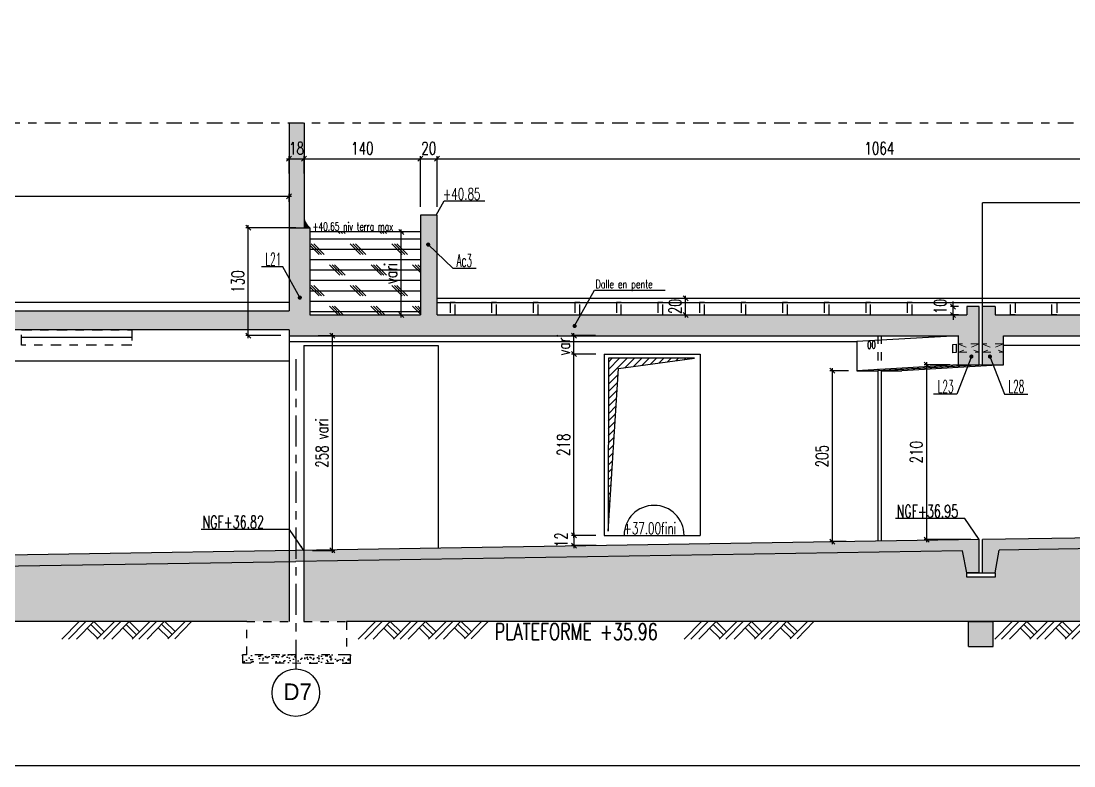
# Model space of a CAD drawing. Extents: x 308 to 787, y -199 to -146.
# Drawn here: x 364.73 to 377.39, y -198.96 to -190.01 of the extents above; entities that cross this region are included whole.
import ezdxf

# ---------------------------------------------------------------- set-up
doc = ezdxf.new("R2010")
doc.units = 0
doc.header["$LTSCALE"] = 0.5
doc.header["$MEASUREMENT"] = 0
for name, pattern in [('AXES', [2, 1.25, -0.25, 0.25, -0.25]), ('AXES2', [1.125, 0.75, -0.125, 0.125, -0.125]), ('CACHE', [0.375, 0.25, -0.125]), ('DISCONTINU', [0.75, 0.5, -0.25]), ('DISCONTINU2', [0.375, 0.25, -0.125])]:
    doc.linetypes.add(name, pattern=pattern)
doc.layers.get('DEFPOINTS').update_dxf_attribs({"linetype": 'CONTINUOUS'})
doc.layers.add('00 - RESERVATIONS SPEC Plombier', color=90, linetype='CONTINUOUS', lineweight=20)
for name, color, linetype in [('_ SERTI RESERVATION', 210, 'CACHE'), ('A05-AXES', 13, 'AXES2'), ('A19-COTATIONS', 146, 'CONTINUOUS'), ('AXES', 6, 'AXES2'), ('CADRE-CART', 7, 'CONTINUOUS'), ('COTATION', 7, 'CONTINUOUS'), ('HABILLAGE', 7, 'CONTINUOUS'), ('MURS', 3, 'CONTINUOUS'), ('POCHAGE', 254, 'CONTINUOUS'), ('RDC', 7, 'DISCONTINU2'), ('REPERAGE', 4, 'CONTINUOUS'), ('REPERE-POUT', 4, 'CONTINUOUS'), ('Texte', 7, 'CONTINUOUS')]:
    doc.layers.add(name, color=color, linetype=linetype)
doc.styles.add('CGotH', font='GOTHIC.TTF')
doc.styles.add('ROMANS8', font='romans.shx', dxfattribs={"width": 0.7})
doc.styles.get("Standard").update_dxf_attribs({"font": 'txt.shx'})
doc.linetypes.add('ISOLATION', pattern='A,0.0001,-0.1,[134,ltypeshp.shx,S=0.1,R=0,X=-0.1,Y=0],-0.2,[134,ltypeshp.shx,S=0.1,R=180,X=0.1,Y=0],-0.1', length=0.4001)
doc.dimstyles.new('COT50 cm', dxfattribs={"dimtxt": 0.15, "dimasz": 0.06, "dimexe": 0.03, "dimexo": 0.1, "dimgap": 0.05, "dimtad": 1, "dimdec": 0, "dimlfac": 100, "dimzin": 0, "dimdsep": 46, "dimtxsty": 'ROMANS8', "dimblk1": 'OBLIQUE', "dimblk2": 'OBLIQUE', "dimsah": 1, "dimcen": 0.03, "dimdle": 0.03, "dimclrt": 1, "dimadec": 0, "dimazin": 0, "dimtfac": 1, "dimtdec": 0, "dimtmove": 0, "dimatfit": 3, "dimfxl": 0, "dimtolj": 1, "dimtzin": 0, "dimlwd": -1, "dimlwe": -1, "dimarcsym": 0})
pattern_1 = [(37.5, (0, -126.95472), (-0.003149668, 0.096341188), [0, -0.076, 0, -0.085, 0, -0.08125]), (7.5, (0, -126.95472), (0.088488835, 0.141107303), [0, -0.041, 0, -0.0685, 0, -0.02625]), (327.5, (-0.0615, -126.95472), (0.155707093, 0.000282953), [0, -0.025, 0, -0.09, 0, -0.1175]), (317.5, (-0.0615, -126.95472), (0.15030633, 0.04388378), [0, -0.0125, 0, -0.059, 0, -0.0675])]

# ---------------------------------------------------------------- blocks, each defined once
blk = doc.blocks.new('_Oblique')
at = {"layer": 'COTATION', "color": 0, "lineweight": -2}
blk.add_line((-0.5, -0.5), (0.5, 0.5), dxfattribs=at)
blk = doc.blocks.new('*D826')
at = {"layer": 'COTATION', "color": 0, "transparency": 16777216}
for p, q in [((375.904, -194.14), (375.593, -194.14)), ((375.623, -196.273), (375.623, -194.11)), ((376.154, -196.243), (375.593, -196.243))]:
    blk.add_line(p, q, dxfattribs=at)
at = {"layer": 'DEFPOINTS', "color": 0, "transparency": 16777216}
for p in [(375.623, -194.14), (376.004, -194.14), (376.254, -196.243)]:
    blk.add_point(p, dxfattribs=at)
at = {"layer": 'COTATION', "color": 0, "transparency": 16777216, "xscale": 0.06, "yscale": 0.06, "zscale": 0.06}
for p, rotation in [((375.623, -194.14), 90), ((375.623, -196.243), 270)]:
    blk.add_blockref('_Oblique', p, dxfattribs=dict(at, rotation=rotation))
at = {"layer": 'COTATION', "color": 1, "transparency": 16777216, "insert": (375.498, -195.192), "char_height": 0.15, "attachment_point": 5, "rotation": 90, "style": 'ROMANS8'}
blk.add_mtext('\\A1;210', dxfattribs=at)
blk = doc.blocks.new('*D850')
at = {"layer": 'COTATION', "color": 0, "transparency": 16777216}
for p, q in [((372.701, -193.34), (372.752, -193.34)), ((372.722, -193.57), (372.722, -193.31)), ((372.701, -193.54), (372.752, -193.54))]:
    blk.add_line(p, q, dxfattribs=at)
at = {"layer": 'DEFPOINTS', "color": 0, "transparency": 16777216}
for p in [(372.601, -193.34), (372.722, -193.34), (372.601, -193.54)]:
    blk.add_point(p, dxfattribs=at)
at = {"layer": 'COTATION', "color": 0, "transparency": 16777216, "xscale": 0.06, "yscale": 0.06, "zscale": 0.06}
for p, rotation in [((372.722, -193.34), 90), ((372.722, -193.54), 270)]:
    blk.add_blockref('_Oblique', p, dxfattribs=dict(at, rotation=rotation))
at = {"layer": 'COTATION', "color": 1, "transparency": 16777216, "insert": (372.597, -193.44), "char_height": 0.15, "attachment_point": 5, "rotation": 90, "style": 'ROMANS8'}
blk.add_mtext('\\A1;20', dxfattribs=at)
blk = doc.blocks.new('*D851')
at = {"layer": 'COTATION', "color": 0, "transparency": 16777216}
for p, q in [((375.94, -193.44), (375.94, -193.38)), ((376.004, -193.44), (375.91, -193.44)), ((375.94, -193.54), (375.94, -193.44)), ((376.004, -193.54), (375.91, -193.54)), ((375.94, -193.54), (375.94, -193.6))]:
    blk.add_line(p, q, dxfattribs=at)
at = {"layer": 'DEFPOINTS', "color": 0, "transparency": 16777216}
for p in [(375.94, -193.44), (376.104, -193.44), (376.104, -193.54)]:
    blk.add_point(p, dxfattribs=at)
at = {"layer": 'COTATION', "color": 0, "transparency": 16777216, "xscale": 0.06, "yscale": 0.06, "zscale": 0.06}
for p, rotation in [((375.94, -193.44), 270), ((375.94, -193.54), 90)]:
    blk.add_blockref('_Oblique', p, dxfattribs=dict(at, rotation=rotation))
at = {"layer": 'COTATION', "color": 1, "transparency": 16777216, "insert": (375.785, -193.44), "char_height": 0.15, "attachment_point": 5, "rotation": 90, "style": 'ROMANS8'}
blk.add_mtext('\\A1;10', dxfattribs=at)
blk = doc.blocks.new('*D882')
at = {"layer": 'COTATION', "color": 0, "transparency": 16777216}
for p, q in [((353.186, -192.114), (367.982, -192.114)), ((353.216, -192.269), (353.216, -192.084)), ((367.952, -192.179), (367.952, -192.084))]:
    blk.add_line(p, q, dxfattribs=at)
at = {"layer": 'DEFPOINTS', "color": 0, "transparency": 16777216}
for p in [(367.952, -192.114), (353.216, -192.369), (367.952, -192.279)]:
    blk.add_point(p, dxfattribs=at)
at = {"layer": 'COTATION', "color": 0, "transparency": 16777216, "xscale": 0.06, "yscale": 0.06, "zscale": 0.06, "rotation": 180}
blk.add_blockref('_Oblique', (353.216, -192.114), dxfattribs=at)
at = {"layer": 'COTATION', "color": 0, "transparency": 16777216, "xscale": 0.06, "yscale": 0.06, "zscale": 0.06}
blk.add_blockref('_Oblique', (367.952, -192.114), dxfattribs=at)
at = {"layer": 'COTATION', "color": 1, "transparency": 16777216, "insert": (360.584, -191.989), "char_height": 0.15, "attachment_point": 5, "style": 'ROMANS8'}
blk.add_mtext('\\A1;1474', dxfattribs=at)
blk = doc.blocks.new('*D883')
at = {"layer": 'COTATION', "color": 0, "transparency": 16777216}
for p, q in [((367.952, -191.842), (367.952, -191.632)), ((368.132, -191.842), (368.132, -191.632)), ((367.922, -191.662), (368.162, -191.662))]:
    blk.add_line(p, q, dxfattribs=at)
at = {"layer": 'DEFPOINTS', "color": 0, "transparency": 16777216}
for p in [(368.132, -191.662), (367.952, -191.942), (368.132, -191.942)]:
    blk.add_point(p, dxfattribs=at)
at = {"layer": 'COTATION', "color": 0, "transparency": 16777216, "xscale": 0.06, "yscale": 0.06, "zscale": 0.06, "rotation": 180}
blk.add_blockref('_Oblique', (367.952, -191.662), dxfattribs=at)
at = {"layer": 'COTATION', "color": 0, "transparency": 16777216, "xscale": 0.06, "yscale": 0.06, "zscale": 0.06}
blk.add_blockref('_Oblique', (368.132, -191.662), dxfattribs=at)
at = {"layer": 'COTATION', "color": 1, "transparency": 16777216, "insert": (368.042, -191.537), "char_height": 0.15, "attachment_point": 5, "style": 'ROMANS8'}
blk.add_mtext('\\A1;18', dxfattribs=at)
blk = doc.blocks.new('*D884')
at = {"layer": 'COTATION', "color": 0, "transparency": 16777216}
for p, q in [((368.132, -191.842), (368.132, -191.632)), ((369.533, -192.242), (369.533, -191.632)), ((368.102, -191.662), (369.563, -191.662))]:
    blk.add_line(p, q, dxfattribs=at)
at = {"layer": 'DEFPOINTS', "color": 0, "transparency": 16777216}
for p in [(369.533, -191.662), (368.132, -191.942), (369.533, -192.342)]:
    blk.add_point(p, dxfattribs=at)
at = {"layer": 'COTATION', "color": 0, "transparency": 16777216, "xscale": 0.06, "yscale": 0.06, "zscale": 0.06, "rotation": 180}
blk.add_blockref('_Oblique', (368.132, -191.662), dxfattribs=at)
at = {"layer": 'COTATION', "color": 0, "transparency": 16777216, "xscale": 0.06, "yscale": 0.06, "zscale": 0.06}
blk.add_blockref('_Oblique', (369.533, -191.662), dxfattribs=at)
at = {"layer": 'COTATION', "color": 1, "transparency": 16777216, "insert": (368.833, -191.537), "char_height": 0.15, "attachment_point": 5, "style": 'ROMANS8'}
blk.add_mtext('\\A1;140', dxfattribs=at)
blk = doc.blocks.new('*D885')
at = {"layer": 'COTATION', "color": 0, "transparency": 16777216}
for p, q in [((369.533, -192.242), (369.533, -191.632)), ((369.733, -192.242), (369.733, -191.632)), ((369.503, -191.662), (369.763, -191.662))]:
    blk.add_line(p, q, dxfattribs=at)
at = {"layer": 'DEFPOINTS', "color": 0, "transparency": 16777216}
for p in [(369.733, -191.662), (369.533, -192.342), (369.733, -192.342)]:
    blk.add_point(p, dxfattribs=at)
at = {"layer": 'COTATION', "color": 0, "transparency": 16777216, "xscale": 0.06, "yscale": 0.06, "zscale": 0.06, "rotation": 180}
blk.add_blockref('_Oblique', (369.533, -191.662), dxfattribs=at)
at = {"layer": 'COTATION', "color": 0, "transparency": 16777216, "xscale": 0.06, "yscale": 0.06, "zscale": 0.06}
blk.add_blockref('_Oblique', (369.733, -191.662), dxfattribs=at)
at = {"layer": 'COTATION', "color": 1, "transparency": 16777216, "insert": (369.633, -191.537), "char_height": 0.15, "attachment_point": 5, "style": 'ROMANS8'}
blk.add_mtext('\\A1;20', dxfattribs=at)
blk = doc.blocks.new('*D886')
at = {"layer": 'COTATION', "color": 0, "transparency": 16777216}
for p, q in [((369.733, -192.242), (369.733, -191.632)), ((380.373, -192.092), (380.373, -191.632)), ((369.703, -191.662), (380.403, -191.662))]:
    blk.add_line(p, q, dxfattribs=at)
at = {"layer": 'DEFPOINTS', "color": 0, "transparency": 16777216}
for p in [(380.373, -191.662), (380.373, -192.192), (369.733, -192.342)]:
    blk.add_point(p, dxfattribs=at)
at = {"layer": 'COTATION', "color": 0, "transparency": 16777216, "xscale": 0.06, "yscale": 0.06, "zscale": 0.06, "rotation": 180}
blk.add_blockref('_Oblique', (369.733, -191.662), dxfattribs=at)
at = {"layer": 'COTATION', "color": 0, "transparency": 16777216, "xscale": 0.06, "yscale": 0.06, "zscale": 0.06}
blk.add_blockref('_Oblique', (380.373, -191.662), dxfattribs=at)
at = {"layer": 'COTATION', "color": 1, "transparency": 16777216, "insert": (375.053, -191.537), "char_height": 0.15, "attachment_point": 5, "style": 'ROMANS8'}
blk.add_mtext('\\A1;1064', dxfattribs=at)
blk = doc.blocks.new('*D904')
at = {"layer": 'COTATION', "color": 0, "transparency": 16777216}
for p, q in [((368.032, -192.492), (367.431, -192.492)), ((367.461, -193.82), (367.461, -192.462)), ((367.852, -193.79), (367.431, -193.79))]:
    blk.add_line(p, q, dxfattribs=at)
at = {"layer": 'DEFPOINTS', "color": 0, "transparency": 16777216}
for p in [(367.461, -192.492), (368.132, -192.492), (367.952, -193.79)]:
    blk.add_point(p, dxfattribs=at)
at = {"layer": 'COTATION', "color": 0, "transparency": 16777216, "xscale": 0.06, "yscale": 0.06, "zscale": 0.06}
for p, rotation in [((367.461, -192.492), 90), ((367.461, -193.79), 270)]:
    blk.add_blockref('_Oblique', p, dxfattribs=dict(at, rotation=rotation))
at = {"layer": 'COTATION', "color": 1, "transparency": 16777216, "insert": (367.336, -193.141), "char_height": 0.15, "attachment_point": 5, "rotation": 90, "style": 'ROMANS8'}
blk.add_mtext('\\A1;130', dxfattribs=at)
blk = doc.blocks.new('*D911')
at = {"layer": 'COTATION', "color": 0, "transparency": 16777216}
for p, q in [((369.301, -193.57), (369.301, -192.512)), ((369.292, -192.542), (369.331, -192.542)), ((369.272, -193.54), (369.331, -193.54))]:
    blk.add_line(p, q, dxfattribs=at)
at = {"layer": 'DEFPOINTS', "color": 0, "transparency": 16777216}
for p in [(369.192, -192.542), (369.301, -192.542), (369.172, -193.54)]:
    blk.add_point(p, dxfattribs=at)
at = {"layer": 'COTATION', "color": 0, "transparency": 16777216, "xscale": 0.06, "yscale": 0.06, "zscale": 0.06}
for p, rotation in [((369.301, -192.542), 90), ((369.301, -193.54), 270)]:
    blk.add_blockref('_Oblique', p, dxfattribs=dict(at, rotation=rotation))
at = {"layer": 'COTATION', "color": 1, "transparency": 16777216, "insert": (369.176, -193.041), "char_height": 0.15, "attachment_point": 5, "rotation": 90, "style": 'ROMANS8'}
blk.add_mtext('\\A1;vari', dxfattribs=at)
blk = doc.blocks.new('*D918')
at = {"layer": 'COTATION', "color": 0, "transparency": 16777216}
for p, q in [((368.473, -196.403), (368.473, -193.76)), ((368.302, -193.79), (368.503, -193.79)), ((368.232, -196.373), (368.503, -196.373))]:
    blk.add_line(p, q, dxfattribs=at)
at = {"layer": 'DEFPOINTS', "color": 0, "transparency": 16777216}
for p in [(368.202, -193.79), (368.473, -193.79), (368.132, -196.373)]:
    blk.add_point(p, dxfattribs=at)
at = {"layer": 'COTATION', "color": 0, "transparency": 16777216, "xscale": 0.06, "yscale": 0.06, "zscale": 0.06}
for p, rotation in [((368.473, -193.79), 90), ((368.473, -196.373), 270)]:
    blk.add_blockref('_Oblique', p, dxfattribs=dict(at, rotation=rotation))
at = {"layer": 'COTATION', "color": 1, "transparency": 16777216, "insert": (368.348, -195.082), "char_height": 0.15, "attachment_point": 5, "rotation": 90, "style": 'ROMANS8'}
blk.add_mtext('\\A1;258 vari', dxfattribs=at)
blk = doc.blocks.new('*D1263')
at = {"layer": 'COTATION', "color": 0, "transparency": 16777216}
for p, q in [((374.683, -194.212), (374.459, -194.212)), ((374.489, -196.297), (374.489, -194.182)), ((374.655, -196.267), (374.459, -196.267))]:
    blk.add_line(p, q, dxfattribs=at)
at = {"layer": 'DEFPOINTS', "color": 0, "transparency": 16777216}
for p in [(374.489, -194.212), (374.783, -194.212), (374.755, -196.267)]:
    blk.add_point(p, dxfattribs=at)
at = {"layer": 'COTATION', "color": 0, "transparency": 16777216, "xscale": 0.06, "yscale": 0.06, "zscale": 0.06}
for p, rotation in [((374.489, -194.212), 90), ((374.489, -196.267), 270)]:
    blk.add_blockref('_Oblique', p, dxfattribs=dict(at, rotation=rotation))
at = {"layer": 'COTATION', "color": 1, "transparency": 16777216, "insert": (374.364, -195.239), "char_height": 0.15, "attachment_point": 5, "rotation": 90, "style": 'ROMANS8'}
blk.add_mtext('\\A1;205', dxfattribs=at)
blk = doc.blocks.new('*D1319')
at = {"layer": 'COTATION', "color": 0, "transparency": 16777216}
for p, q in [((371.643, -194.012), (371.349, -194.012)), ((371.379, -196.222), (371.379, -193.982)), ((371.643, -196.192), (371.349, -196.192))]:
    blk.add_line(p, q, dxfattribs=at)
at = {"layer": 'DEFPOINTS', "color": 0, "transparency": 16777216}
for p in [(371.379, -194.012), (371.743, -194.012), (371.743, -196.192)]:
    blk.add_point(p, dxfattribs=at)
at = {"layer": 'COTATION', "color": 0, "transparency": 16777216, "xscale": 0.06, "yscale": 0.06, "zscale": 0.06}
for p, rotation in [((371.379, -194.012), 90), ((371.379, -196.192), 270)]:
    blk.add_blockref('_Oblique', p, dxfattribs=dict(at, rotation=rotation))
at = {"layer": 'COTATION', "color": 1, "transparency": 16777216, "insert": (371.254, -195.102), "char_height": 0.15, "attachment_point": 5, "rotation": 90, "style": 'ROMANS8'}
blk.add_mtext('\\A1;218', dxfattribs=at)
blk = doc.blocks.new('*D1320')
at = {"layer": 'COTATION', "color": 0, "transparency": 16777216}
for p, q in [((371.379, -194.042), (371.379, -193.76)), ((371.638, -193.79), (371.349, -193.79)), ((371.643, -194.012), (371.349, -194.012))]:
    blk.add_line(p, q, dxfattribs=at)
at = {"layer": 'DEFPOINTS', "color": 0, "transparency": 16777216}
for p in [(371.379, -193.79), (371.738, -193.79), (371.743, -194.012)]:
    blk.add_point(p, dxfattribs=at)
at = {"layer": 'COTATION', "color": 0, "transparency": 16777216, "xscale": 0.06, "yscale": 0.06, "zscale": 0.06}
for p, rotation in [((371.379, -193.79), 90), ((371.379, -194.012), 270)]:
    blk.add_blockref('_Oblique', p, dxfattribs=dict(at, rotation=rotation))
at = {"layer": 'COTATION', "color": 1, "transparency": 16777216, "insert": (371.254, -193.901), "char_height": 0.15, "attachment_point": 5, "rotation": 90, "style": 'ROMANS8'}
blk.add_mtext('\\A1;vari', dxfattribs=at)
blk = doc.blocks.new('*D1321')
at = {"layer": 'COTATION', "color": 0, "transparency": 16777216}
for p, q in [((371.379, -196.162), (371.379, -196.345)), ((371.643, -196.192), (371.349, -196.192)), ((371.645, -196.315), (371.349, -196.315))]:
    blk.add_line(p, q, dxfattribs=at)
at = {"layer": 'DEFPOINTS', "color": 0, "transparency": 16777216}
for p in [(371.379, -196.315), (371.743, -196.192), (371.745, -196.315)]:
    blk.add_point(p, dxfattribs=at)
at = {"layer": 'COTATION', "color": 0, "transparency": 16777216, "xscale": 0.06, "yscale": 0.06, "zscale": 0.06}
for p, rotation in [((371.379, -196.192), 90), ((371.379, -196.315), 270)]:
    blk.add_blockref('_Oblique', p, dxfattribs=dict(at, rotation=rotation))
at = {"layer": 'COTATION', "color": 1, "transparency": 16777216, "insert": (371.226, -196.245), "char_height": 0.15, "attachment_point": 5, "rotation": 90, "style": 'ROMANS8'}
blk.add_mtext('\\A1;12', dxfattribs=at)

msp = doc.modelspace()

# ---------------------------------------------------------------- hatches: boundary and pattern name
at = {"layer": '_ SERTI RESERVATION'}
h = msp.add_hatch(dxfattribs=at)
h.set_pattern_fill('ANSI31', color=256, scale=0.5)
h.set_pattern_definition([(45, (43.307, -6.40767), (-0.044194174, 0.044194174), [])])
h.paths.add_polyline_path([(371.9145, -194.1842), (372.8305, -194.0621), (371.7933, -194.0621), (371.7915, -196.1421)])
at = {"layer": 'COTATION'}
h = msp.add_hatch(dxfattribs=at)
h.set_pattern_fill('CORK', color=256)
h.set_pattern_definition([(0, (0, 0), (0, 0.125), []), (135, (0.0625, -0.0625), (-0.25, -0.25), [0.1767767, -0.1767767]), (135, (0.09375, -0.0625), (-0.25, -0.25), [0.1767767, -0.1767767]), (135, (0.125, -0.0625), (-0.25, -0.25), [0.1767767, -0.1767767])])
h.paths.add_polyline_path([(368.2025, -192.5421), (368.2025, -193.5404), (369.5328, -193.5404), (369.5328, -192.5421)])
h.paths.add_polyline_path([(369.2886, -193.2062), (369.2886, -192.8762), (369.0636, -192.8762), (369.0636, -193.2062)], flags=24)
at = {"layer": 'COTATION', "linetype": 'DISCONTINU', "ltscale": 0.2}
h = msp.add_hatch(dxfattribs=at)
h.set_pattern_fill('AR-CONC', color=8, scale=0.02, style=0)
h.set_pattern_definition([(50, (367.186, -197.72683), (0.143452, -0.01255), [0.015, -0.165]), (355, (367.186, -197.72683), (-0.02775, 0.150438), [0.012, -0.132]), (100.451, (367.19796, -197.72787), (0.115702, 0.137888), [0.012748, -0.140228]), (46.184, (367.186, -197.68683), (0.213448, -0.033104), [0.0225, -0.2475]), (96.636, (367.2038, -197.68958), (0.186932, 0.194824), [0.019122, -0.210343]), (351.184, (367.186, -197.68683), (0.186932, 0.194824), [0.018, -0.198]), (21, (367.206, -197.69683), (0.119381, -0.080524), [0.015, -0.165]), (326, (367.206, -197.69683), (0.048663, 0.14503), [0.012, -0.132]), (71.451, (367.21595, -197.70354), (0.168044, 0.064506), [0.012748, -0.140228]), (37.5, (367.186004, -197.726825), (0.002432, 0.0665788), [0, -0.1304, 0, -0.134, 0, -0.1325]), (7.5, (367.186004, -197.726825), (0.052614, 0.0788823), [0, -0.0764, 0, -0.1274, 0, -0.0505]), (327.5, (367.141404, -197.726825), (0.1067645, -0.004511), [0, -0.05, 0, -0.156, 0, -0.207]), (317.5, (367.1214, -197.726825), (0.116637, 0.020021), [0, -0.065, 0, -0.1036, 0, -0.147])])
h.paths.add_polyline_path([(367.8854, -197.6268), (367.4421, -197.6268), (367.3921, -197.6268), (367.3921, -197.7268), (367.8854, -197.7268)])
h.paths.add_polyline_path([(368.6921, -197.6269), (368.4883, -197.6267), (367.8854, -197.6268), (367.8854, -197.7268), (368.6921, -197.7269)])
at = {"layer": 'HABILLAGE'}
h = msp.add_hatch(dxfattribs=at)
h.set_pattern_fill('AR-SAND', color=256, scale=0.05, style=0)
h.set_pattern_definition(pattern_1)
h.paths.add_polyline_path([(376.4958, -196.369), (376.4445, -196.6944), (376.1044, -196.6944), (376.0544, -196.3761), (368.1516, -196.5025), (368.1316, -196.5025), (368.1316, -197.2268), (368.6421, -197.2268), (381.473, -197.2268), (381.973, -197.2268), (381.973, -196.2817), (381.953, -196.2817)])
h = msp.add_hatch(dxfattribs=at)
h.set_pattern_fill('AR-SAND', color=256, scale=0.05, style=0)
h.set_pattern_definition(pattern_1)
h.paths.add_polyline_path([(367.9515, -196.506), (367.9315, -196.506), (360.693, -196.6219), (360.673, -196.6219), (360.6729, -197.2268), (361.183, -197.2268), (367.4421, -197.2268), (367.4421, -197.2268), (367.9515, -197.2268)])
at = {"layer": 'POCHAGE'}
for points in [[(353.2162, -193.4921), (353.2162, -192.2174), (353.036, -192.2174), (353.036, -194.1617), (351.6355, -194.1617), (351.6355, -192.7421), (351.4355, -192.7421), (351.4355, -194.1617), (346.833, -194.1617), (346.833, -194.0617), (346.683, -194.0617), (346.683, -194.7117), (346.933, -194.7117), (346.933, -194.4117), (353.036, -194.4117), (353.286, -194.4117), (353.286, -193.7221), (367.9515, -193.7221), (367.9515, -193.7904), (368.2025, -193.7904), (376.0045, -193.7904), (376.0045, -194.1404), (376.2545, -194.1404), (376.2545, -193.4404), (376.1045, -193.4404), (376.1045, -193.5404), (369.7329, -193.5404), (369.7329, -192.3421), (369.5328, -192.3421), (369.5328, -193.5404), (368.2025, -193.5404), (368.2025, -192.4921), (368.1325, -192.4921), (368.1325, -191.2326), (367.9515, -191.2326), (367.9515, -193.4921)], [(368.1325, -192.3725), (368.1325, -192.4921), (368.2025, -192.4921, -0.2218141)], [(382.0763, -196.2797), (382.0764, -196.1497), (376.2945, -196.2422), (376.2945, -196.6429), (376.4445, -196.6429), (376.4958, -196.369)], [(376.2545, -196.2429), (368.0328, -196.3744), (368.0328, -196.5044), (376.2545, -196.3729)], [(368.0328, -196.3744), (360.5828, -196.4936), (360.5828, -196.6236), (368.0328, -196.5044)], [(376.2544, -196.3729), (376.0544, -196.3761), (376.1044, -196.6429), (376.2544, -196.6421)], [(376.4239, -197.2268), (376.1239, -197.2268), (376.1239, -197.5268), (376.4239, -197.5268)]]:
    msp.add_hatch(color=256, dxfattribs=at).paths.add_polyline_path(points)
h = msp.add_hatch(color=256, dxfattribs=at)
h.paths.add_polyline_path([(381.948, -191.6498), (382.178, -191.6498), (382.178, -191.4248), (381.948, -191.4248)], flags=17)
h.paths.add_polyline_path([(396.8899, -193.4372), (403.9696, -193.4372), (403.9696, -192.9372), (403.7675, -192.9372), (403.7675, -193.1872), (398.6695, -193.1872), (398.6695, -191.742), (398.4695, -191.742), (398.4695, -193.1872), (397.1401, -193.1872), (397.1401, -192.4372), (397.07, -192.4372), (397.07, -191.2326), (396.8899, -191.2326), (396.8899, -192.8921), (382.153, -192.8921), (382.153, -191.2326), (381.9731, -191.2326), (381.9731, -192.8921), (381.9229, -192.8921), (381.9229, -193.5404), (380.5729, -193.5404), (380.5729, -192.1917), (380.3728, -192.1917), (380.3728, -193.5404), (376.4445, -193.5404), (376.4445, -193.4404), (376.2945, -193.4404), (376.2945, -194.1404), (376.5445, -194.1404), (376.5445, -193.7904), (381.9229, -193.7904), (382.1729, -193.7904), (382.1729, -193.1221), (396.8899, -193.1221)])

# ---------------------------------------------------------------- linework, layer by layer
at = {"layer": '00 - RESERVATIONS SPEC Plombier', "color": 100, "linetype": 'DISCONTINU2', "ltscale": 0.5}
for p, q in [((376.2545, -193.8904), (376.0045, -193.9904)), ((376.0045, -193.8906), (376.2545, -193.9904)), ((376.5445, -193.8904), (376.2945, -193.9904)), ((376.2945, -193.8906), (376.5445, -193.9904))]:
    msp.add_line(p, q, dxfattribs=at)
for points in [[(376.0045, -193.9904), (376.2545, -193.9904), (376.2545, -193.8904), (376.0045, -193.8904)], [(376.2945, -193.9904), (376.5445, -193.9904), (376.5445, -193.8904), (376.2945, -193.8904)]]:
    msp.add_lwpolyline(points, close=True, dxfattribs=at)
at = {"layer": '_ SERTI RESERVATION', "linetype": 'ByBlock'}
msp.add_lwpolyline([(371.7915, -196.1421), (371.9145, -194.1842), (372.8305, -194.0621), (371.7933, -194.0621)], close=True, dxfattribs=at)
at = {"layer": 'A19-COTATIONS', "color": 242, "lineweight": 30, "ltscale": 10, "true_color": 0xcd2027}
msp.add_circle((368.0328, -198.0839), 0.2858, dxfattribs=at)
at = {"layer": 'AXES', "color": 6, "ltscale": 0.5}
msp.add_line((354.776, -191.2326), (433.413, -191.2326), dxfattribs=at)
at = {"layer": 'AXES', "color": 1}
msp.add_line((368.0328, -194.0743), (368.0328, -197.798), dxfattribs=at)
at = {"layer": 'CADRE-CART', "color": 1}
msp.add_lwpolyline([(307.8533, -154.9648), (437.1328, -154.9648), (437.1328, -198.9648), (307.8533, -198.9648)], close=True, dxfattribs=at)
at = {"layer": 'COTATION', "color": 8}
for p, q in [((367.9515, -193.7904), (367.9515, -197.2268)), ((367.9515, -193.8621), (374.7828, -193.8621)), ((368.1316, -193.9104), (368.1316, -197.2268)), ((368.1316, -193.9104), (369.7439, -193.9104)), ((369.7439, -193.9104), (369.7439, -196.347)), ((376.0045, -193.7904), (374.7828, -193.8621)), ((374.7828, -193.8621), (374.7828, -194.2121)), ((381.973, -193.9104), (376.5445, -193.9104)), ((371.743, -194.0121), (371.743, -196.1921)), ((371.743, -194.0121), (372.898, -194.0121)), ((372.898, -194.0121), (372.898, -196.1921)), ((362.0497, -194.0921), (367.9515, -194.0921)), ((376.0045, -194.1404), (374.7828, -194.2121)), ((376.2545, -194.1404), (375.0328, -194.2121)), ((376.2945, -194.1404), (375.0728, -194.2121)), ((376.5445, -194.1404), (375.3228, -194.2121)), ((374.7828, -194.2121), (375.0328, -194.2121)), ((375.0328, -194.2121), (375.0328, -196.2624)), ((375.0728, -194.2097), (375.0728, -196.2618)), ((375.0728, -194.2121), (375.3228, -194.2121)), ((371.743, -196.1921), (372.898, -196.1921))]:
    msp.add_line(p, q, dxfattribs=at)
at = {"layer": 'COTATION', "color": 8, "linetype": 'AXES', "ltscale": 0.2}
msp.add_lwpolyline([(364.7342, -193.7221), (366.0608, -193.7221), (366.0608, -193.9061), (364.7342, -193.9061)], close=True, dxfattribs=at)
at = {"layer": 'COTATION', "color": 8}
msp.add_lwpolyline([(375.9363, -193.8971), (375.977, -193.8931), (375.977, -193.9931), (375.9363, -193.9971)], close=True, dxfattribs=at)
at = {"layer": 'COTATION'}
msp.add_lwpolyline([(376.1044, -196.6429), (376.4445, -196.6429), (376.4445, -196.6944), (376.1044, -196.6944)], close=True, dxfattribs=at)
at = {"layer": 'COTATION', "color": 8, "linetype": 'DISCONTINU', "ltscale": 0.2}
for points in [[(368.1316, -197.2268), (368.6421, -197.2268), (368.6421, -197.6268), (367.4421, -197.6268), (367.4421, -197.2268), (367.9515, -197.2268)], [(367.4421, -197.6268), (367.3921, -197.6268), (367.3921, -197.7268), (368.6921, -197.7269), (368.6921, -197.6269), (368.6421, -197.6268)]]:
    msp.add_lwpolyline(points, dxfattribs=at)
at = {"layer": 'COTATION'}
msp.add_arc((372.343, -196.1921), 0.3611, 0, 180, dxfattribs=at)
at = {"layer": 'COTATION', "color": 8}
for centre in [(374.9336, -193.9031), (374.9836, -193.9001)]:
    msp.add_ellipse(centre, major_axis=(0, -0.0499), ratio=0.288939, dxfattribs=at)
at = {"layer": 'HABILLAGE', "linetype": 'ISOLATION', "ltscale": 0.45}
msp.add_line((366.0524, -193.8133), (364.7283, -193.8133), dxfattribs=at)
at = {"layer": 'HABILLAGE'}
for p, q in [((365.2173, -197.4413), (365.427, -197.2268)), ((365.2979, -197.4404), (365.5068, -197.2268)), ((365.396, -197.4393), (365.6038, -197.2268)), ((365.5253, -197.3065), (365.652, -197.4305)), ((365.5664, -197.2644), (365.6932, -197.3884)), ((365.602, -197.2277), (365.729, -197.3518)), ((365.6408, -197.4413), (365.8505, -197.2268)), ((365.7214, -197.4404), (365.9303, -197.2268)), ((365.8196, -197.4393), (366.0273, -197.2268)), ((365.9505, -197.3057), (366.0773, -197.4296)), ((365.9917, -197.2636), (366.1184, -197.3875)), ((366.0273, -197.2268), (366.1542, -197.3509)), ((366.0655, -197.4413), (366.2753, -197.2268)), ((366.1462, -197.4404), (366.3559, -197.2259)), ((366.2443, -197.4393), (366.454, -197.2248)), ((366.3773, -197.3036), (366.504, -197.4276)), ((366.4184, -197.2616), (366.5452, -197.3855)), ((366.454, -197.2248), (366.581, -197.3489)), ((366.4953, -197.4365), (366.7003, -197.2268)), ((366.576, -197.4356), (366.7801, -197.2268)), ((368.7831, -197.4413), (368.9928, -197.2268)), ((368.8638, -197.4404), (369.0726, -197.2268)), ((368.9619, -197.4393), (369.1696, -197.2268)), ((369.0911, -197.3065), (369.2179, -197.4305)), ((369.1322, -197.2644), (369.259, -197.3884)), ((369.1679, -197.2277), (369.2948, -197.3518)), ((369.2066, -197.4413), (369.4163, -197.2268)), ((369.2873, -197.4404), (369.4961, -197.2268)), ((369.3854, -197.4393), (369.5931, -197.2268)), ((369.5164, -197.3057), (369.6432, -197.4296)), ((369.5575, -197.2636), (369.6843, -197.3875)), ((369.5931, -197.2268), (369.7201, -197.3509)), ((369.6314, -197.4413), (369.8411, -197.2268)), ((369.712, -197.4404), (369.9218, -197.2259)), ((369.8101, -197.4393), (370.0199, -197.2248)), ((369.9431, -197.3036), (370.0699, -197.4276)), ((369.9842, -197.2616), (370.111, -197.3855)), ((370.0199, -197.2248), (370.1468, -197.3489)), ((370.0612, -197.4365), (370.2662, -197.2268)), ((370.1418, -197.4356), (370.3459, -197.2268)), ((372.7036, -197.4413), (372.9133, -197.2268)), ((372.7843, -197.4404), (372.9931, -197.2268)), ((372.8824, -197.4393), (373.0901, -197.2268)), ((373.0116, -197.3065), (373.1384, -197.4305)), ((373.0527, -197.2644), (373.1795, -197.3884)), ((373.0884, -197.2277), (373.2153, -197.3518)), ((373.1271, -197.4413), (373.3368, -197.2268)), ((373.2078, -197.4404), (373.4166, -197.2268)), ((373.3059, -197.4393), (373.5136, -197.2268)), ((373.4369, -197.3057), (373.5637, -197.4296)), ((373.478, -197.2636), (373.6048, -197.3875)), ((373.5136, -197.2268), (373.6406, -197.3509)), ((373.5519, -197.4413), (373.7616, -197.2268)), ((373.6325, -197.4404), (373.8423, -197.2259)), ((373.7306, -197.4393), (373.9404, -197.2248)), ((373.8636, -197.3036), (373.9904, -197.4276)), ((373.9047, -197.2616), (374.0315, -197.3855)), ((373.9404, -197.2248), (374.0673, -197.3489)), ((373.9817, -197.4365), (374.1867, -197.2268)), ((374.0623, -197.4356), (374.2664, -197.2268)), ((376.4412, -197.4413), (376.651, -197.2268)), ((376.5219, -197.4404), (376.7307, -197.2268)), ((376.62, -197.4393), (376.8278, -197.2268)), ((376.7492, -197.3065), (376.876, -197.4305)), ((376.7904, -197.2644), (376.9171, -197.3884)), ((376.826, -197.2277), (376.9529, -197.3518)), ((376.8647, -197.4413), (377.0745, -197.2268)), ((376.9454, -197.4404), (377.1542, -197.2268)), ((377.0435, -197.4393), (377.2513, -197.2268)), ((377.1745, -197.3057), (377.3013, -197.4296)), ((377.2156, -197.2636), (377.3424, -197.3875)), ((377.2513, -197.2268), (377.3782, -197.3509)), ((377.2895, -197.4413), (377.4992, -197.2268)), ((377.3702, -197.4404), (377.5799, -197.2259))]:
    msp.add_line(p, q, dxfattribs=at)
at = {"layer": 'HABILLAGE', "color": 1, "flags": 128}
for points in [[(367.4421, -197.2268), (361.183, -197.2268)], [(381.4805, -197.2268), (368.6421, -197.2268)]]:
    msp.add_lwpolyline(points, dxfattribs=at)
at = {"layer": 'MURS'}
for p, q in [((367.9515, -191.2326), (367.9515, -193.4921)), ((368.1325, -191.2326), (368.1325, -192.4921)), ((367.9515, -192.4921), (368.2025, -192.4921)), ((368.2025, -192.4921), (368.1325, -192.4921)), ((368.2025, -192.4921), (368.2025, -193.5404)), ((353.2162, -193.4921), (367.9515, -193.4921)), ((376.2545, -193.4404), (376.1045, -193.4404)), ((376.1045, -193.4404), (376.1045, -193.5404)), ((376.2545, -194.1404), (376.2545, -193.4404)), ((376.2945, -194.1404), (376.2945, -193.4404)), ((376.4445, -193.4404), (376.2945, -193.4404)), ((376.4445, -193.4404), (376.4445, -193.5404)), ((368.2025, -193.5404), (369.5328, -193.5404)), ((369.7329, -193.5404), (376.1045, -193.5404)), ((376.4445, -193.5404), (380.3728, -193.5404)), ((367.9515, -193.7221), (353.286, -193.7221)), ((367.9515, -193.7221), (367.9515, -193.7904)), ((367.9515, -193.7904), (376.0045, -193.7904)), ((376.0045, -194.1404), (376.0045, -193.7904)), ((376.5445, -194.1404), (376.5445, -193.7904)), ((376.5445, -193.7904), (382.1729, -193.7904)), ((376.0045, -194.1404), (376.2545, -194.1404)), ((376.2945, -194.1404), (376.5445, -194.1404)), ((382.0765, -196.1497), (376.2945, -196.2422)), ((376.2545, -196.2429), (368.0328, -196.3744)), ((376.2544, -196.6429), (376.2544, -196.2429)), ((376.2945, -196.6429), (376.2945, -196.2422)), ((382.0764, -196.2797), (376.4958, -196.369)), ((376.0544, -196.3761), (368.0328, -196.5044)), ((376.1044, -196.6429), (376.0544, -196.3761)), ((376.4445, -196.6429), (376.4958, -196.369)), ((376.2544, -196.6429), (376.1044, -196.6429)), ((376.2945, -196.6429), (376.4445, -196.6429)), ((376.1239, -197.5268), (376.1239, -197.2268)), ((376.1239, -197.2268), (376.4239, -197.2268)), ((376.4239, -197.5268), (376.4239, -197.2268)), ((376.1239, -197.5268), (376.4239, -197.5268))]:
    msp.add_line(p, q, dxfattribs=at)
at = {"layer": 'MURS', "color": 8}
for p in [(376.2945, -193.4404), (380.3728, -192.1917)]:
    msp.add_line(p, (376.2945, -192.1917), dxfattribs=at)
at = {"layer": 'MURS'}
for points in [[(369.7329, -193.5404), (369.7329, -192.3421), (369.5328, -192.3421), (369.5328, -193.5404)], [(368.0328, -196.3744), (360.5828, -196.4936)], [(360.5828, -196.6236), (368.0328, -196.5044)]]:
    msp.add_lwpolyline(points, dxfattribs=at)
msp.add_arc((368.2956, -192.3573), 0.1638, 174.67367, 235.35241, dxfattribs=at)
at = {"layer": 'RDC', "linetype": 'ByBlock'}
for p, q in [((369.5328, -192.5421), (368.2025, -192.5421)), ((367.9515, -193.3921), (357.2796, -193.3921)), ((369.7329, -193.3404), (380.3728, -193.3404)), ((369.7329, -193.3904), (380.3728, -193.3904))]:
    msp.add_line(p, q, dxfattribs=at)
at = {"layer": 'RDC', "color": 8, "linetype": 'DISCONTINU', "ltscale": 0.2}
for p, q in [((375.0328, -193.7904), (375.0328, -194.1974)), ((375.0728, -193.7904), (375.0728, -194.1951))]:
    msp.add_line(p, q, dxfattribs=at)
at = {"layer": 'RDC'}
for points in [[(369.8892, -193.5404), (369.9482, -193.5404), (369.9482, -193.3904), (369.8892, -193.3904)], [(370.3892, -193.5404), (370.4482, -193.5404), (370.4482, -193.3904), (370.3892, -193.3904)], [(370.8892, -193.5404), (370.9482, -193.5404), (370.9482, -193.3904), (370.8892, -193.3904)], [(371.3892, -193.5404), (371.4482, -193.5404), (371.4482, -193.3904), (371.3892, -193.3904)], [(371.8892, -193.5404), (371.9482, -193.5404), (371.9482, -193.3904), (371.8892, -193.3904)], [(372.3892, -193.5404), (372.4482, -193.5404), (372.4482, -193.3904), (372.3892, -193.3904)], [(372.8892, -193.5404), (372.9482, -193.5404), (372.9482, -193.3904), (372.8892, -193.3904)], [(373.3892, -193.5404), (373.4482, -193.5404), (373.4482, -193.3904), (373.3892, -193.3904)], [(373.8892, -193.5404), (373.9482, -193.5404), (373.9482, -193.3904), (373.8892, -193.3904)], [(374.3892, -193.5404), (374.4482, -193.5404), (374.4482, -193.3904), (374.3892, -193.3904)], [(374.8892, -193.5404), (374.9482, -193.5404), (374.9482, -193.3904), (374.8892, -193.3904)], [(375.3892, -193.5404), (375.4482, -193.5404), (375.4482, -193.3904), (375.3892, -193.3904)], [(376.6882, -193.5404), (376.6292, -193.5404), (376.6292, -193.3904), (376.6882, -193.3904)], [(376.6882, -193.5404), (376.6292, -193.5404), (376.6292, -193.3904), (376.6882, -193.3904)], [(377.1882, -193.5404), (377.1292, -193.5404), (377.1292, -193.3904), (377.1882, -193.3904)]]:
    msp.add_lwpolyline(points, close=True, dxfattribs=at)

# ---------------------------------------------------------------- texts
at = {"layer": 'A05-AXES', "color": 1, "ltscale": 0.5, "insert": (368.0557, -197.9728), "char_height": 0.2, "width": 0.3408, "attachment_point": 2, "rotation": 0.00168, "line_spacing_factor": 1.032839, "style": 'CGotH'}
msp.add_mtext('D7', dxfattribs=at)
at = {"layer": 'HABILLAGE', "color": 1, "style": 'ROMANS8', "width": 0.65}
for s, height, p in [('+40.85', 0.14, (369.8022, -192.1563)), ('+40.65 niv terra max', 0.1, (368.2346, -192.528)), ('NGF+36.95', 0.15, (375.2615, -195.9767)), ('NGF+36.82', 0.15, (366.9106, -196.1066)), ('+37.00fini ', 0.14, (371.9739, -196.178))]:
    msp.add_text(s, height=height, dxfattribs=at).set_placement(p)
at = {"layer": 'REPERAGE', "color": 1, "style": 'ROMANS8', "width": 0.7}
msp.add_text('Dalle en pente', height=0.1, dxfattribs=at).set_placement((371.639, -193.22))
at = {"layer": 'REPERE-POUT', "width": 0.519}
for s, p in [('L21', (367.6676, -192.9462)), ('Ac3', (369.967, -192.962)), ('L23', (375.755, -194.4771)), ('L28', (376.6065, -194.4771))]:
    msp.add_text(s, height=0.15, dxfattribs=at).set_placement(p)
at = {"layer": 'Texte', "color": 1, "style": 'ROMANS8', "width": 0.7}
msp.add_text('PLATEFORME +35.96', height=0.2, dxfattribs=at).set_placement((370.4256, -197.45))

# ---------------------------------------------------------------- dimensions: what is measured, and where the dimension line sits
at = {"layer": 'COTATION', "color": 0}
for base, p1, p2, picture, middle in [((368.1325, -191.6623), (367.9515, -191.9418), (368.1325, -191.9418), '*D883', (368.042, -191.6623)), ((369.7329, -191.6623), (369.5328, -192.3421), (369.7329, -192.3421), '*D885', (369.6328, -191.6623))]:
    dim = msp.add_linear_dim(base=base, p1=p1, p2=p2, dimstyle='COT50 cm', override={"dimtmove": 1, "dimfxl": 10}, dxfattribs=at)
    dim.commit()
    dim.dimension.update_dxf_attribs({"geometry": picture, "text_midpoint": middle, "dimtype": 160})
for base, p1, p2, picture, middle in [((369.5328, -191.6623), (368.1325, -191.9418), (369.5328, -192.3421), '*D884', (368.8327, -191.5373)), ((380.3728, -191.6623), (369.7329, -192.3421), (380.3728, -192.1917), '*D886', (375.0528, -191.5373)), ((367.9515, -192.1144), (353.2162, -192.3686), (367.9515, -192.279), '*D882', (360.5839, -191.9894))]:
    dim = msp.add_linear_dim(base=base, p1=p1, p2=p2, dimstyle='COT50 cm', override={"dimtmove": 1, "dimfxl": 10}, dxfattribs=at)
    dim.commit()
    dim.dimension.update_dxf_attribs({"geometry": picture, "text_midpoint": middle})
dim = msp.add_linear_dim(base=(367.4607, -192.4921), p1=(367.9515, -193.7904), p2=(368.1325, -192.4921), angle=90, dimstyle='COT50 cm', override={"dimfxl": 10}, dxfattribs=at)
dim.commit()
dim.dimension.update_dxf_attribs({"geometry": '*D904', "text_midpoint": (367.3357, -193.1412)})
for base, p1, p2, text, picture, middle in [((369.3011, -192.5421), (369.1719, -193.5404), (369.1916, -192.5421), 'vari', '*D911', (369.1761, -193.0412)), ((368.4728, -193.7904), (368.1316, -196.3728), (368.2025, -193.7904), '<> vari', '*D918', (368.3478, -195.0816))]:
    dim = msp.add_linear_dim(base=base, p1=p1, p2=p2, angle=90, text=text, dimstyle='COT50 cm', override={"dimfxl": 10}, dxfattribs=at)
    dim.commit()
    dim.dimension.update_dxf_attribs({"geometry": picture, "text_midpoint": middle})
at = {"layer": 'COTATION'}
for base, p1, p2, picture, middle in [((372.7222, -193.3404), (372.601, -193.5404), (372.601, -193.3404), '*D850', (372.7222, -193.4404)), ((375.9403, -193.4404), (376.1045, -193.5404), (376.1045, -193.4404), '*D851', (375.9103, -193.4404)), ((371.3788, -196.315), (371.743, -196.1921), (371.745, -196.315), '*D1321', (371.3512, -196.2453))]:
    dim = msp.add_linear_dim(base=base, p1=p1, p2=p2, angle=90, dimstyle='COT50 cm', override={"dimtmove": 1}, dxfattribs=at)
    dim.commit()
    dim.dimension.update_dxf_attribs({"geometry": picture, "text_midpoint": middle, "dimtype": 160})
dim = msp.add_linear_dim(base=(371.3788, -193.7904), p1=(371.743, -194.0121), p2=(371.7376, -193.7904), angle=90, text='vari', dimstyle='COT50 cm', dxfattribs=at)
dim.commit()
dim.dimension.update_dxf_attribs({"geometry": '*D1320', "text_midpoint": (371.3788, -193.9012), "dimtype": 160})
for base, p1, p2, picture, middle in [((371.3788, -194.0121), (371.743, -196.1921), (371.743, -194.0121), '*D1319', (371.2538, -195.1021)), ((375.6227, -194.1404), (376.2544, -196.2429), (376.0045, -194.1404), '*D826', (375.4977, -195.1916)), ((374.4889, -194.2121), (374.7551, -196.2668), (374.7828, -194.2121), '*D1263', (374.3639, -195.2395))]:
    dim = msp.add_linear_dim(base=base, p1=p1, p2=p2, angle=90, dimstyle='COT50 cm', dxfattribs=at)
    dim.commit()
    dim.dimension.update_dxf_attribs({"geometry": picture, "text_midpoint": middle})

# ---------------------------------------------------------------- leaders
at = {"layer": 'MURS', "color": 1}
for points, override in [([(369.7211, -192.3421), (369.8195, -192.1704), (370.3057, -192.1704)], {"dimgap": 0.05, "dimtad": 0, "dimfxl": 10, "dimfxlon": 1}), ([(369.6257, -192.6949), (369.9208, -192.9797), (370.2012, -192.9797)], {"dimasz": 0.2, "dimtad": 0, "dimldrblk": 'DOTSMALL', "dimfxl": 10}), ([(368.0815, -193.3325), (367.8753, -192.9639), (367.6185, -192.9639)], {"dimasz": 0.2, "dimtad": 0, "dimldrblk": 'DOTSMALL', "dimfxl": 10}), ([(371.3872, -193.6735), (371.6266, -193.2419), (372.4755, -193.2419)], {"dimasz": 0.2, "dimtad": 0, "dimldrblk": 'DOTSMALL', "dimfxl": 10}), ([(376.1603, -194.0416), (375.9857, -194.4948), (375.7053, -194.4948)], {"dimasz": 0.2, "dimtad": 0, "dimldrblk": 'DOTSMALL', "dimfxl": 10}), ([(376.3829, -194.0416), (376.5575, -194.4948), (376.8379, -194.4948)], {"dimasz": 0.2, "dimtad": 0, "dimldrblk": 'DOTSMALL', "dimfxl": 10}), ([(376.2545, -196.2429), (376.0806, -195.9907), (375.2485, -195.9907)], {"dimgap": 0.05, "dimtad": 0, "dimfxl": 10, "dimfxlon": 1}), ([(368.1316, -196.3728), (367.9578, -196.1207), (366.895, -196.1207)], {"dimgap": 0.05, "dimtad": 0, "dimfxl": 10, "dimfxlon": 1})]:
    msp.add_leader(points, dimstyle='COT50 cm', override=override, dxfattribs=at)

doc.saveas('drawing.dxf')
